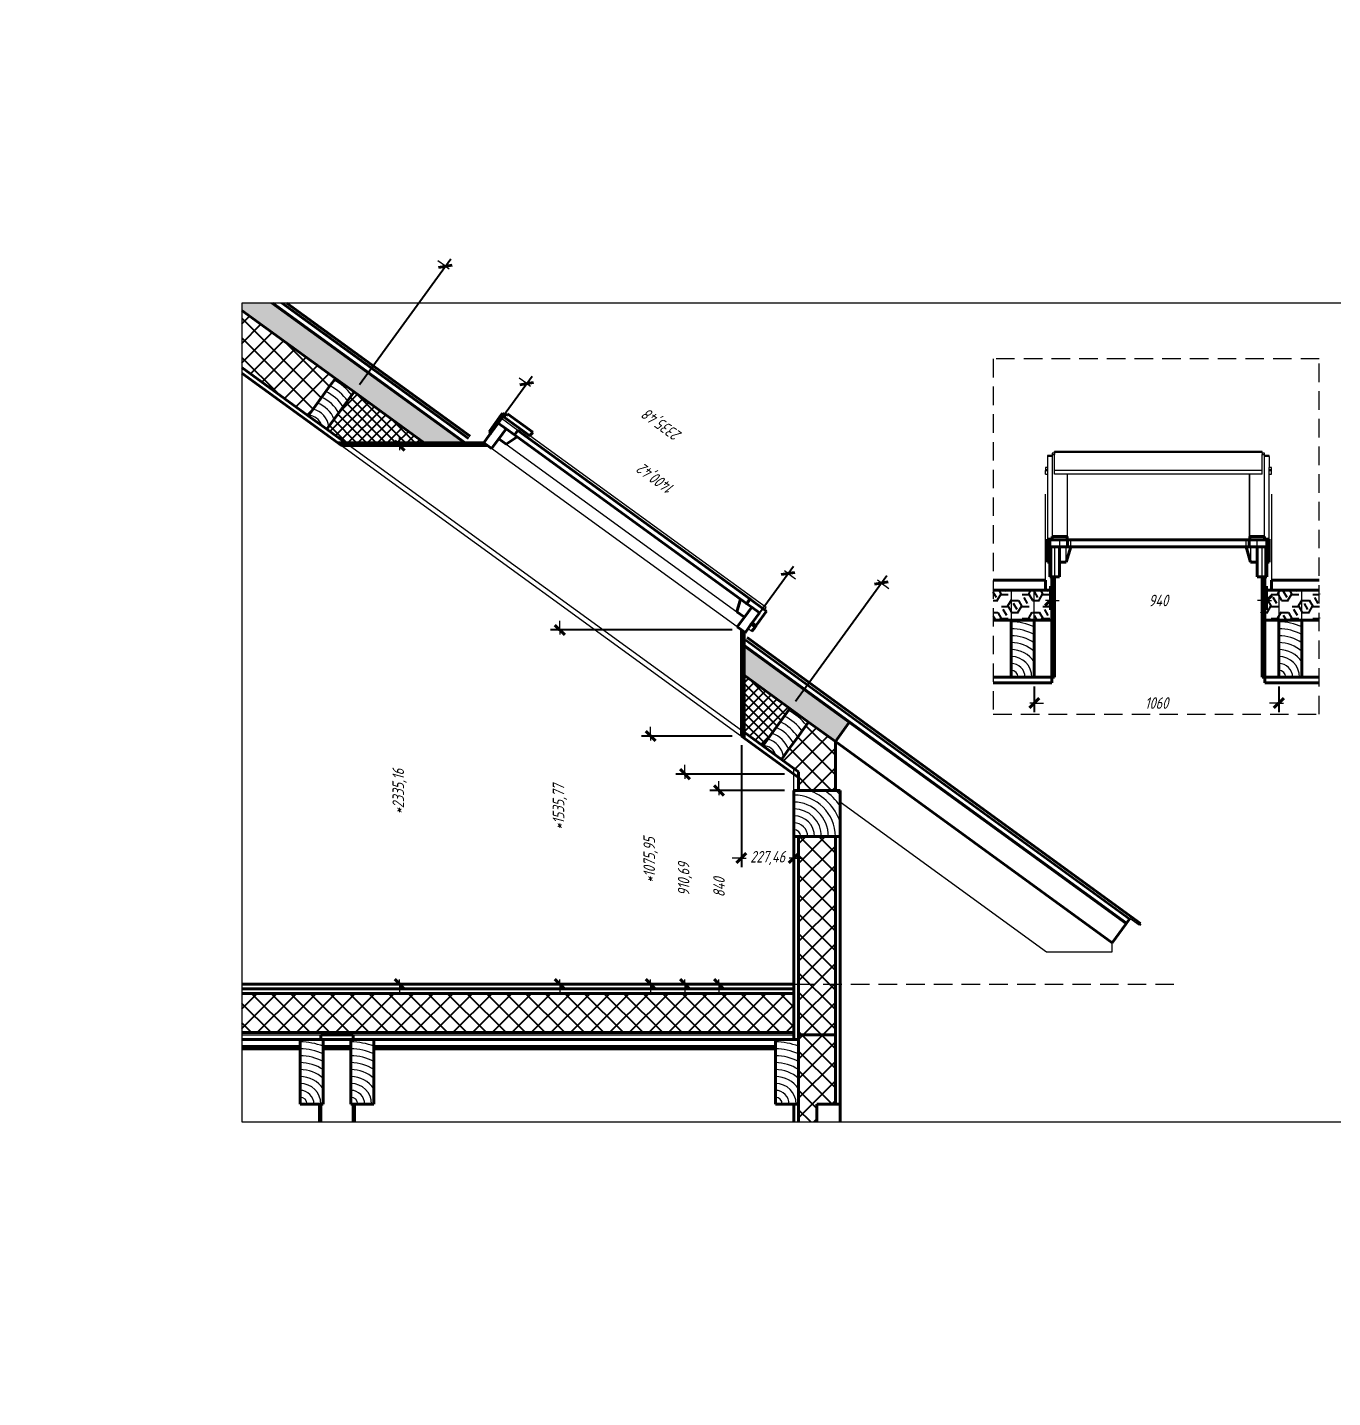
# Model space of a CAD drawing. Header units: millimetres. Extents: x 0 to 6720, y 0 to 297.
# Drawn here: x 6291.4 to 6574.3, y 0 to 297 of the extents above; entities that cross this region are included whole.
import ezdxf

# ---------------------------------------------------------------- set-up
doc = ezdxf.new("R2010")
doc.units = ezdxf.units.MM
for name, pattern in [('K5LT32768', [0]), ('K5LT_BASIC', [0]), ('K5LT_DASHED', [6, 4, -2]), ('K5LT_THIN', [0]), ('K5LT_THIN_INCLUDED_TO_HATCHING', [0])]:
    doc.linetypes.add(name, pattern=pattern)
doc.layers.add('Системный слой', color=7, linetype='Continuous')
doc.styles.add('KDIMTEXTSTYLE', font='GOST_AU.SHX', dxfattribs={"width": 0.96, "oblique": 15, "height": 5})
doc.dimstyles.new('KDIMSTYLE (0.05)', dxfattribs={"dimtxt": 5, "dimasz": 1, "dimexe": 2, "dimexo": 0, "dimgap": 1, "dimtad": 1, "dimlfac": 20, "dimtxsty": 'KDIMTEXTSTYLE', "dimsah": 1, "dimcen": 0, "dimdle": 1, "dimadec": 0, "dimazin": 0, "dimtfac": 0.667, "dimtmove": 0, "dimatfit": 3, "dimfxl": 0, "dimtvp": 1, "dimtolj": 1, "dimtzin": 0, "dimarcsym": 0})
pattern_1 = [(0, (0, 0), (2.25, 1.29904997), [1.5, -3]), (120, (0, 0), (-12.37501028, 18.8360466), [1.5, -3]), (-120, (0, 0), (-6.6e-05, -5.1961143), [1.5, -3])]

# ---------------------------------------------------------------- blocks, each defined once
blk = doc.blocks.new('U214')
at = {"layer": 'Системный слой', "color": 7, "linetype": 'K5LT_DASHED', "lineweight": 18}
for p, q in [((6571.39, 225.13), (6500.76, 225.13)), ((6500.76, 225.13), (6500.76, 148.13)), ((6571.39, 148.13), (6571.39, 225.13)), ((6500.76, 148.13), (6571.39, 148.13))]:
    blk.add_line(p, q, dxfattribs=at)
blk = doc.blocks.new('U215')
at = {"layer": 'Системный слой', "color": 7, "linetype": 'K5LT_THIN', "lineweight": 18}
for radius, start, end in [(10.5, 17.7528, 72.2472), (12, 33.5573, 56.4427), (13.5, 42.2054, 47.7946), (9, 0, 90), (7.5, 0, 90), (6, 0, 90), (4.5, 0, 90), (3, 0, 90), (1.5, 0, 90)]:
    blk.add_arc((6457.54, 121.6), radius, start, end, dxfattribs=at)
blk = doc.blocks.new('U216')
at = {"layer": 'Системный слой', "color": 7, "linetype": 'K5LT_THIN', "lineweight": 18}
for radius, start, end in [(12, 38.1742, 62.2768), (9, 32.6775, 65.0661), (10.5, 35.84, 63.4694), (4.5, 7.3451, 76.5744), (6, 20.9465, 70.733), (7.5, 28.1295, 67.3164), (3, 16.4246, 89.1573)]:
    blk.add_arc((6450.82, 138.32), radius, start, end, dxfattribs=at)
blk = doc.blocks.new('U217')
at = {"layer": 'Системный слой', "color": 7, "linetype": 'K5LT_THIN', "lineweight": 18}
for radius, start, end in [(12, 38.1742, 62.2767), (7.5, 28.1294, 67.3162), (9, 32.6775, 65.0658), (10.5, 35.84, 63.4692), (4.5, 7.345, 76.5738), (6, 20.9462, 70.7326), (3, 16.4245, 89.1572)]:
    blk.add_arc((6352.3, 209.9), radius, start, end, dxfattribs=at)
blk = doc.blocks.new('U218')
at = {"layer": 'Системный слой', "color": 7, "linetype": 'K5LT_THIN', "lineweight": 18}
for radius, start in [(13.5, 68.2615), (12, 65.3757), (10.5, 61.5631), (9, 56.251), (7.5, 48.1897), (6, 33.5573), (4.5, 0), (3, 0), (1.5, 0)]:
    blk.add_arc((6350.54, 63.6), radius, start, 90, dxfattribs=at)
blk = doc.blocks.new('U219')
at = {"layer": 'Системный слой', "color": 7, "linetype": 'K5LT_THIN', "lineweight": 18}
for radius, start in [(13.5, 68.2615), (12, 65.3757), (10.5, 61.5631), (9, 56.251), (7.5, 48.1897), (6, 33.5573), (4.5, 0), (3, 0), (1.5, 0)]:
    blk.add_arc((6361.54, 63.6), radius, start, 90, dxfattribs=at)
blk = doc.blocks.new('U220')
at = {"layer": 'Системный слой', "color": 7, "linetype": 'K5LT_THIN', "lineweight": 18}
for radius, start in [(13.5, 68.2615), (12, 65.3757), (10.5, 61.5631), (9, 56.251), (7.5, 48.1897), (6, 33.5573), (4.5, 0), (3, 0), (1.5, 0)]:
    blk.add_arc((6453.54, 63.6), radius, start, 90, dxfattribs=at)
blk = doc.blocks.new('U221')
at = {"layer": 'Системный слой', "color": 7, "linetype": 'K5LT_THIN', "lineweight": 18}
for radius, start in [(12, 65.3757), (10.5, 61.5631), (9, 56.251), (7.5, 48.1897), (6, 33.5573), (4.5, 0), (3, 0.0001), (1.5, 0.0003)]:
    blk.add_arc((6504.64, 156.14), radius, start, 90, dxfattribs=at)
blk = doc.blocks.new('U222')
at = {"layer": 'Системный слой', "color": 7, "linetype": 'K5LT_THIN', "lineweight": 18}
for radius, start in [(12, 65.3757), (10.5, 61.5631), (9, 56.251), (7.5, 48.1897), (6, 33.5573), (4.5, 0.0001), (3, 0.0001), (1.5, 0.0001)]:
    blk.add_arc((6562.64, 156.14), radius, start, 90, dxfattribs=at)
blk = doc.blocks.new('KDIMARROW_03')
at = {"layer": 'Системный слой', "color": 0, "linetype": 'K5LT_BASIC', "lineweight": 40}
blk.add_line((-1.06, -1.06), (1.06, 1.06), dxfattribs=at)
at = {"layer": 'Системный слой', "color": 0, "linetype": 'K5LT_THIN', "lineweight": 18}
for q in [(-1, 0), (2, 0)]:
    blk.add_line((0, 0), q, dxfattribs=at)

msp = doc.modelspace()

# ---------------------------------------------------------------- hatches: boundary and pattern name
at = {"layer": 'Системный слой'}
h = msp.add_hatch(dxfattribs=at)
h.set_pattern_fill('', style=0, pattern_type=0)
h.set_pattern_definition(pattern_1)
h.paths.add_polyline_path([(6454.49648, 157.12969), (6446.77175, 162.74204), (6446.77175, 156.56169), (6456.69465, 149.35224), (6458.5447, 148.00809), (6460.73975, 146.41329), (6466.5447, 142.19578), (6469.4836, 146.24088)])
h.paths.add_polyline_path([(6362.2226, 217.99021), (6377.40285, 206.96114), (6385.90935, 206.96114), (6344.2203, 237.25), (6337.90339, 237.25), (6337.90339, 235.65915), (6358.17751, 220.92914)])
h = msp.add_hatch(dxfattribs=at)
h.set_pattern_fill('', angle=45, style=0, pattern_type=0)
h.set_pattern_definition([(45, (0, 0), (-2.1213203, 2.1213203), []), (135, (0, 0), (-2.1213203, -2.1213203), [])])
h.paths.add_polyline_path([(6458.5447, 77.60334), (6458.5447, 63.60334), (6458.5447, 59.75), (6462.5447, 59.75), (6462.5447, 63.60334), (6463.5447, 63.60334), (6466.5447, 63.60334), (6466.5447, 78.60334), (6458.5447, 78.60334)])
h.paths.add_polyline_path([(6466.5447, 78.60334), (6466.5447, 121.60334), (6464.0447, 121.60334), (6461.0447, 121.60334), (6458.5447, 121.60334), (6458.5447, 78.60334)])
h.paths.add_polyline_path([(6337.90339, 79.10334), (6457.5447, 79.10334), (6457.5447, 87.60334), (6337.90339, 87.60334)])
h.paths.add_polyline_path([(6458.5447, 143.39208), (6456.03745, 139.94119), (6454.8619, 138.32314), (6457.5447, 136.37396), (6458.5447, 135.64744), (6458.5447, 134.41134), (6458.5447, 131.60334), (6464.1109, 131.60334), (6466.5447, 131.60334), (6466.5447, 142.19578), (6460.73975, 146.41329), (6459.5642, 144.79529)])
h.paths.add_polyline_path([(6358.17751, 220.92914), (6337.90339, 235.65915), (6337.90339, 223.29848), (6352.29965, 212.83898), (6353.47525, 214.45699), (6357.00195, 219.31109)])
h = msp.add_hatch(dxfattribs=at)
h.set_pattern_fill('', angle=45, style=0, pattern_type=0)
h.set_pattern_definition([(45, (0, 0), (-1.06066017, 1.06066017), []), (135, (0, 0), (-1.06066017, -1.06066017), [])])
h.paths.add_polyline_path([(6377.40285, 206.96114), (6362.2226, 217.99021), (6356.34475, 209.90004), (6360.38985, 206.96114)])
h.paths.add_polyline_path([(6450.8168, 141.26209), (6456.69465, 149.35224), (6446.77175, 156.56169), (6446.77175, 144.20099)])
h = msp.add_hatch(dxfattribs=at)
h.set_pattern_fill('', style=0, pattern_type=0)
h.set_pattern_definition(pattern_1)
h.paths.add_polyline_path([(6500.76158, 174.98517), (6500.76158, 168.49578), (6513.44455, 168.49579), (6513.44455, 174.98517)])
h = msp.add_hatch(dxfattribs=at)
h.set_pattern_fill('', style=0, pattern_type=0)
h.set_pattern_definition(pattern_1)
h.paths.add_polyline_path([(6558.76158, 174.98518), (6558.76158, 168.49579), (6571.44455, 168.4958), (6571.44455, 174.98518)])

# ---------------------------------------------------------------- linework, layer by layer
at = {"layer": 'Системный слой', "color": 7, "linetype": 'K5LT_THIN_INCLUDED_TO_HATCHING', "lineweight": 18}
for p, q in [((6580.40339, 237.25), (6337.90339, 237.25)), ((6337.90339, 237.25), (6337.90339, 59.75)), ((6337.90339, 59.75), (6580.40339, 59.75))]:
    msp.add_line(p, q, dxfattribs=at)
at = {"layer": 'Системный слой', "color": 5, "linetype": 'K5LT_BASIC', "lineweight": 40}
for p, q in [((6358.17751, 220.92914), (6337.90339, 235.65915)), ((6344.64564, 237.25), (6386.3347, 206.96114)), ((6386.3347, 206.96114), (6346.71835, 235.7441)), ((6347.62294, 237.25), (6387.3633, 208.37694)), ((6337.90339, 223.29848), (6352.29965, 212.83898)), ((6359.51438, 206.36114), (6337.90339, 222.06243)), ((6357.00195, 219.31109), (6358.17751, 220.92914)), ((6362.2226, 217.99021), (6358.17751, 220.92914)), ((6357.00195, 219.31109), (6353.47525, 214.45699)), ((6362.2226, 217.99021), (6356.34475, 209.90004)), ((6377.40285, 206.96114), (6362.2226, 217.99021)), ((6352.29965, 212.83898), (6353.47525, 214.45699)), ((6352.29965, 212.83898), (6356.34475, 209.90004)), ((6393.76565, 212.50139), (6391.64964, 209.58896)), ((6391.86922, 209.05857), (6393.4648, 211.23669)), ((6393.4648, 211.23669), (6391.8778, 209.05234)), ((6394.17015, 212.20749), (6393.4648, 211.23669)), ((6393.4648, 211.23669), (6395.16375, 210.00234)), ((6394.1183, 212.98679), (6393.76565, 212.50139)), ((6394.4122, 213.39134), (6394.1183, 212.98679)), ((6394.52285, 212.69294), (6394.17015, 212.20749)), ((6394.4122, 213.39134), (6395.22125, 212.80354)), ((6400.34775, 208.46089), (6394.52285, 212.69294)), ((6395.22125, 212.80354), (6395.5151, 213.20804)), ((6395.5151, 213.20804), (6400.93555, 209.26989)), ((6356.34475, 209.90004), (6360.38985, 206.96114)), ((6391.01233, 207.88883), (6391.60331, 208.69557)), ((6391.4733, 209.34624), (6391.64964, 209.58896)), ((6391.86922, 209.05857), (6391.4733, 209.34624)), ((6391.60331, 208.69557), (6391.75103, 208.89723)), ((6391.75103, 208.89723), (6391.86922, 209.05857)), ((6391.8778, 209.05234), (6391.86922, 209.05857)), ((6393.57675, 207.81799), (6395.16375, 210.00234)), ((6395.16375, 210.00234), (6397.0245, 208.65044)), ((6397.5908, 208.23899), (6395.20875, 206.63229)), ((6397.0245, 208.65044), (6397.72985, 209.62124)), ((6397.0245, 208.65044), (6397.5908, 208.23899)), ((6445.97, 173.08944), (6397.5908, 208.23899)), ((6397.72985, 209.62124), (6447.9698, 173.11979)), ((6400.93555, 209.26989), (6400.34775, 208.46089)), ((6360.38985, 206.96114), (6358.68855, 206.96114)), ((6391.15855, 206.36114), (6359.51438, 206.36114)), ((6361.21565, 206.36114), (6360.38985, 206.96114)), ((6360.38985, 206.96114), (6377.40285, 206.96114)), ((6385.90935, 206.96114), (6377.40285, 206.96114)), ((6386.3347, 206.96114), (6385.90935, 206.96114)), ((6386.3347, 206.96114), (6390.33275, 206.96114)), ((6390.33275, 206.96114), (6391.01233, 207.88883)), ((6390.33275, 206.96114), (6390.34957, 206.94892)), ((6390.34957, 206.94892), (6391.15855, 206.36114)), ((6392.0485, 205.71454), (6391.15855, 206.36114)), ((6393.57675, 207.81799), (6392.0485, 205.71454)), ((6395.20875, 206.63229), (6393.57675, 207.81799)), ((6512.54455, 181.10368), (6512.54455, 186.04794)), ((6512.54455, 186.04794), (6513.04455, 186.04794)), ((6513.04455, 186.04794), (6513.54455, 186.04794)), ((6515.14455, 185.92432), (6513.04455, 185.92432)), ((6513.04455, 185.92432), (6513.04455, 184.44106)), ((6513.04455, 181.10368), (6513.04455, 184.44106)), ((6513.04455, 184.44106), (6513.44455, 184.44106)), ((6513.44455, 184.44106), (6514.04455, 184.44106)), ((6513.54455, 186.04794), (6513.54455, 186.666)), ((6513.54455, 186.666), (6516.74455, 186.666)), ((6514.04455, 184.44106), (6515.14455, 184.44106)), ((6516.74455, 185.92432), (6515.14455, 185.92432)), ((6515.14455, 181.10369), (6515.14455, 184.44106)), ((6515.14455, 184.44106), (6516.56185, 184.44106)), ((6517.54455, 184.44106), (6516.56185, 181.10369)), ((6516.56185, 184.44106), (6516.84455, 184.44106)), ((6516.74455, 186.666), (6516.74455, 185.92432)), ((6516.84455, 184.44106), (6516.84455, 185.92433)), ((6516.84455, 185.92433), (6517.54455, 185.92433)), ((6516.84455, 184.44106), (6517.54455, 184.44106)), ((6517.54455, 185.92433), (6555.54455, 185.92433)), ((6555.54455, 184.44106), (6517.54455, 184.44106)), ((6555.54455, 185.92433), (6556.24455, 185.92433)), ((6556.52725, 181.10369), (6555.54455, 184.44106)), ((6555.54455, 184.44106), (6556.24455, 184.44106)), ((6556.24455, 185.92433), (6556.24455, 184.44106)), ((6556.24455, 184.44106), (6556.52725, 184.44106)), ((6556.34455, 185.92432), (6556.34455, 186.666)), ((6556.34455, 186.666), (6559.54455, 186.666)), ((6557.94455, 185.92432), (6556.34455, 185.92432)), ((6556.52725, 184.44106), (6557.94455, 184.44106)), ((6560.04455, 185.92432), (6557.94455, 185.92432)), ((6557.94455, 184.44106), (6557.94455, 181.10369)), ((6557.94455, 184.44106), (6559.04455, 184.44106)), ((6559.04455, 184.44106), (6559.64455, 184.44106)), ((6559.54455, 186.666), (6559.54455, 186.04794)), ((6559.54455, 186.04794), (6560.04455, 186.04794)), ((6559.64455, 184.44106), (6560.04455, 184.44106)), ((6560.04455, 186.04794), (6560.54455, 186.04794)), ((6560.04455, 184.44106), (6560.04455, 185.92432)), ((6560.04455, 184.44106), (6560.04455, 181.10368)), ((6560.54455, 186.04794), (6560.54455, 181.10368)), ((6513.04455, 181.10368), (6512.54455, 181.10368)), ((6513.04455, 177.8899), (6513.04455, 181.10368)), ((6516.56185, 181.10369), (6515.14455, 181.10369)), ((6515.14455, 181.10369), (6515.14455, 177.8899)), ((6557.94455, 181.10369), (6556.52725, 181.10369)), ((6557.94455, 177.8899), (6557.94455, 181.10369)), ((6560.54455, 181.10368), (6560.04455, 181.10368)), ((6560.04455, 181.10368), (6560.04455, 177.8899)), ((6500.76158, 177.14827), (6512.04455, 177.14828)), ((6512.04455, 174.98516), (6512.04455, 177.14828)), ((6513.44455, 177.8899), (6513.04455, 177.8899)), ((6513.44455, 177.8899), (6514.04455, 177.8899)), ((6513.44455, 177.8899), (6513.44455, 174.98517)), ((6514.04455, 177.8899), (6514.04455, 156.13512)), ((6515.14455, 177.8899), (6514.04455, 177.8899)), ((6559.04455, 177.8899), (6557.94455, 177.8899)), ((6559.04455, 156.13512), (6559.04455, 177.8899)), ((6559.04455, 177.8899), (6559.64455, 177.8899)), ((6559.64455, 174.98517), (6559.64455, 177.8899)), ((6560.04455, 177.8899), (6559.64455, 177.8899)), ((6561.04455, 177.14828), (6571.39455, 177.14827)), ((6561.04455, 174.98516), (6561.04455, 177.14828)), ((6445.17805, 170.32744), (6445.97, 173.08944)), ((6445.97, 173.08944), (6447.26445, 172.14899)), ((6447.26445, 172.14899), (6447.9698, 173.11979)), ((6448.0507, 173.06099), (6447.34535, 172.09019)), ((6447.9698, 173.11979), (6448.0507, 173.06099)), ((6451.20585, 170.76864), (6448.0507, 173.06099)), ((6500.76158, 174.98516), (6504.64455, 174.98517)), ((6512.04455, 174.98516), (6500.76158, 174.98516)), ((6504.64455, 174.98517), (6509.64455, 174.98517)), ((6509.64455, 174.98517), (6513.44455, 174.98517)), ((6513.44455, 174.98517), (6513.44455, 168.49581)), ((6559.64455, 174.98517), (6562.64455, 174.98517)), ((6559.64455, 174.98517), (6559.64455, 168.49581)), ((6571.39455, 174.98516), (6561.04455, 174.98516)), ((6562.64455, 174.98517), (6567.64455, 174.98517)), ((6567.64455, 174.98517), (6571.39455, 174.98516)), ((6446.81005, 169.14174), (6445.17805, 170.32744)), ((6448.39705, 171.32609), (6446.81005, 169.14174)), ((6447.26445, 172.14899), (6447.34535, 172.09019)), ((6448.39705, 171.32609), (6447.34535, 172.09019)), ((6448.39705, 171.32609), (6450.096, 170.09174)), ((6448.509, 167.90739), (6450.096, 170.09174)), ((6449.49435, 167.56229), (6451.61035, 170.47474)), ((6451.20585, 170.76864), (6451.61035, 170.47474)), ((6445.2818, 167.03829), (6446.81005, 169.14174)), ((6446.17175, 166.39174), (6445.2818, 167.03829)), ((6446.17175, 143.40087), (6446.17175, 166.39174)), ((6446.17175, 166.39174), (6446.77175, 165.95579)), ((6446.98075, 165.80394), (6447.6567, 166.7343)), ((6448.24448, 167.54333), (6447.6567, 166.7343)), ((6448.39142, 167.74558), (6448.24448, 167.54333)), ((6448.509, 167.90739), (6448.39142, 167.74558)), ((6448.4657, 166.14654), (6449.0535, 166.95554)), ((6449.318, 167.31959), (6448.509, 167.90739)), ((6449.0535, 166.95554), (6449.20045, 167.15779)), ((6449.20045, 167.15779), (6449.318, 167.31959)), ((6449.318, 167.31959), (6449.49435, 167.56229)), ((6504.64455, 168.49578), (6500.76158, 168.49578)), ((6504.64455, 168.49578), (6509.64455, 168.49579)), ((6504.64455, 156.13511), (6504.64455, 168.49578)), ((6513.44455, 168.49581), (6509.64455, 168.49579)), ((6509.64455, 168.49579), (6509.64455, 156.1351)), ((6513.44455, 168.49581), (6513.44455, 156.13511)), ((6559.64455, 156.13511), (6559.64455, 168.49581)), ((6562.64455, 168.49579), (6559.64455, 168.49581)), ((6562.64455, 168.49579), (6567.64455, 168.49578)), ((6562.64455, 156.1351), (6562.64455, 168.49579)), ((6567.64455, 168.49578), (6567.64455, 156.13511)), ((6571.39455, 168.49578), (6567.64455, 168.49578)), ((6446.77175, 165.95579), (6446.98075, 165.80394)), ((6446.77175, 165.95579), (6446.77175, 163.05104)), ((6447.4371, 164.73074), (6532.68155, 102.79699)), ((6529.6304, 102.85069), (6446.40845, 163.31499)), ((6446.77175, 162.74204), (6446.77175, 163.05104)), ((6446.77175, 163.05104), (6529.6304, 102.85069)), ((6446.77175, 156.56169), (6446.77175, 162.74204)), ((6446.77175, 156.56169), (6446.77175, 144.20099)), ((6446.77175, 156.56169), (6456.69465, 149.35224)), ((6500.76158, 156.13511), (6504.64455, 156.13511)), ((6513.44455, 154.89902), (6500.76158, 154.89902)), ((6509.64455, 156.1351), (6504.64455, 156.13511)), ((6509.64455, 156.1351), (6513.44455, 156.13511)), ((6514.04455, 156.13512), (6513.44455, 156.13511)), ((6513.44455, 156.13511), (6513.44455, 154.89902)), ((6559.64455, 156.13511), (6559.04455, 156.13512)), ((6559.64455, 154.89902), (6559.64455, 156.13511)), ((6559.64455, 156.13511), (6562.64455, 156.1351)), ((6571.39455, 154.89904), (6559.64455, 154.89902)), ((6567.64455, 156.13511), (6562.64455, 156.1351)), ((6567.64455, 156.13511), (6571.39455, 156.13511)), ((6450.8168, 141.26209), (6456.69465, 149.35224)), ((6458.5447, 148.00809), (6456.69465, 149.35224)), ((6458.5447, 148.00809), (6460.73975, 146.41329)), ((6460.73975, 146.41329), (6459.5642, 144.79529)), ((6460.73975, 146.41329), (6466.5447, 142.19578)), ((6469.4836, 146.24088), (6466.5447, 142.19578)), ((6446.77175, 144.20099), (6446.17175, 144.63694)), ((6457.5447, 135.13788), (6446.17175, 143.40087)), ((6446.77175, 142.96494), (6446.77175, 144.20099)), ((6446.77175, 144.20099), (6450.8168, 141.26209)), ((6456.03745, 139.94119), (6458.5447, 143.39208)), ((6458.5447, 143.39208), (6459.5642, 144.79529)), ((6454.8619, 138.32314), (6450.8168, 141.26209)), ((6456.03745, 139.94119), (6454.8619, 138.32314)), ((6466.5447, 142.19578), (6466.5447, 131.60334)), ((6526.54455, 98.60334), (6466.5447, 142.19578)), ((6454.8619, 138.32314), (6457.5447, 136.37396)), ((6457.5447, 136.37396), (6458.5447, 135.64744)), ((6458.5447, 134.41134), (6457.5447, 135.13788)), ((6458.5447, 135.64744), (6458.5447, 134.41134)), ((6458.5447, 131.60334), (6458.5447, 134.41134)), ((6457.5447, 131.60334), (6457.5447, 131.10334)), ((6457.5447, 131.60334), (6458.5447, 131.60334)), ((6457.5447, 121.60334), (6457.5447, 131.10334)), ((6464.1109, 131.60334), (6458.5447, 131.60334)), ((6464.1109, 131.60334), (6466.5447, 131.60334)), ((6466.5447, 131.60334), (6467.5447, 131.60334)), ((6467.5447, 131.60334), (6467.5447, 131.10334)), ((6467.5447, 131.10334), (6467.5447, 129.10854)), ((6467.5447, 121.60334), (6467.5447, 129.10854)), ((6457.5447, 121.60334), (6458.5447, 121.60334)), ((6457.5447, 121.60334), (6457.5447, 89.60334)), ((6461.0447, 121.60334), (6458.5447, 121.60334)), ((6458.5447, 78.60334), (6458.5447, 121.60334)), ((6461.0447, 121.60334), (6464.0447, 121.60334)), ((6466.5447, 121.60334), (6464.0447, 121.60334)), ((6467.5447, 121.60334), (6466.5447, 121.60334)), ((6466.5447, 121.60334), (6466.5447, 78.60334)), ((6467.5447, 121.60334), (6467.5447, 63.60334)), ((6529.48345, 102.64844), (6526.54455, 98.60334)), ((6529.6304, 102.85069), (6529.48345, 102.64844)), ((6530.2182, 103.65969), (6529.6304, 102.85069)), ((6530.36515, 103.86194), (6530.2182, 103.65969)), ((6532.68155, 102.79699), (6532.3877, 102.39249)), ((6337.90339, 89.60334), (6457.5447, 89.60334)), ((6457.5447, 89.60334), (6457.5447, 88.60334)), ((6457.5447, 88.60334), (6337.90339, 88.60334)), ((6457.5447, 87.60334), (6337.90339, 87.60334)), ((6457.5447, 88.60334), (6457.5447, 87.60334)), ((6457.5447, 87.60334), (6457.5447, 79.10334)), ((6337.90339, 79.10334), (6457.5447, 79.10334)), ((6337.90339, 77.60334), (6350.5447, 77.60334)), ((6350.5447, 77.60334), (6355.0447, 77.60334)), ((6350.5447, 76.10334), (6350.5447, 77.60334)), ((6355.0447, 78.60334), (6362.0447, 78.60334)), ((6355.0447, 77.60334), (6355.0447, 78.60334)), ((6355.0447, 77.60334), (6355.5447, 77.60334)), ((6361.5447, 77.60334), (6355.5447, 77.60334)), ((6355.5447, 77.60334), (6355.5447, 76.10334)), ((6361.5447, 77.60334), (6362.0447, 77.60334)), ((6361.5447, 76.10334), (6361.5447, 77.60334)), ((6362.0447, 77.60334), (6362.0447, 78.60334)), ((6362.0447, 77.60334), (6366.5447, 77.60334)), ((6366.5447, 77.60334), (6366.5447, 76.10334)), ((6366.5447, 77.60334), (6453.5447, 77.60334)), ((6453.5447, 77.60334), (6457.5447, 77.60334)), ((6453.5447, 76.10334), (6453.5447, 77.60334)), ((6457.5447, 79.10334), (6457.5447, 78.60334)), ((6457.5447, 78.60334), (6457.5447, 77.60334)), ((6458.5447, 77.60334), (6457.5447, 77.60334)), ((6458.5447, 78.60334), (6466.5447, 78.60334)), ((6458.5447, 77.60334), (6458.5447, 78.60334)), ((6458.5447, 63.60334), (6458.5447, 77.60334)), ((6466.5447, 78.60334), (6466.5447, 63.60334)), ((6337.90339, 76.10334), (6350.5447, 76.10334)), ((6350.5447, 75.60334), (6337.90339, 75.60334)), ((6350.5447, 75.60334), (6350.5447, 76.10334)), ((6350.5447, 63.60334), (6350.5447, 75.60334)), ((6355.5447, 76.10334), (6355.5447, 75.60334)), ((6355.5447, 76.10334), (6361.5447, 76.10334)), ((6355.5447, 75.60334), (6355.5447, 63.60334)), ((6361.5447, 75.60334), (6355.5447, 75.60334)), ((6361.5447, 75.60334), (6361.5447, 76.10334)), ((6361.5447, 63.60334), (6361.5447, 75.60334)), ((6366.5447, 76.10334), (6366.5447, 75.60334)), ((6366.5447, 76.10334), (6453.5447, 76.10334)), ((6366.5447, 75.60334), (6366.5447, 63.60334)), ((6453.5447, 75.60334), (6366.5447, 75.60334)), ((6453.5447, 75.60334), (6453.5447, 76.10334)), ((6453.5447, 63.60334), (6453.5447, 75.60334)), ((6354.5447, 63.60334), (6350.5447, 63.60334)), ((6355.0447, 63.60334), (6354.5447, 63.60334)), ((6355.5447, 63.60334), (6355.0447, 63.60334)), ((6355.0447, 59.75), (6355.0447, 63.60334)), ((6362.0447, 63.60334), (6361.5447, 63.60334)), ((6362.0447, 63.60334), (6362.5447, 63.60334)), ((6362.0447, 63.60334), (6362.0447, 59.75)), ((6366.5447, 63.60334), (6362.5447, 63.60334)), ((6457.5447, 63.60334), (6453.5447, 63.60334)), ((6457.5447, 63.60334), (6458.5447, 63.60334)), ((6457.5447, 63.60334), (6457.5447, 59.75)), ((6458.5447, 59.75), (6458.5447, 63.60334)), ((6462.5447, 63.60334), (6462.5447, 59.75)), ((6463.5447, 63.60334), (6462.5447, 63.60334)), ((6463.5447, 63.60334), (6466.5447, 63.60334)), ((6466.5447, 63.60334), (6467.5447, 63.60334)), ((6467.5447, 63.60334), (6467.5447, 59.75))]:
    msp.add_line(p, q, dxfattribs=at)
at = {"layer": 'Системный слой', "color": 7, "linetype": 'K5LT32768', "lineweight": 18}
for p, q in [((6385.90935, 206.96114), (6344.2203, 237.25)), ((6386.9225, 207.77019), (6346.347, 237.25)), ((6387.0694, 207.97244), (6346.7723, 237.25)), ((6393.76565, 212.50139), (6394.17015, 212.20749)), ((6394.1183, 212.98679), (6394.52285, 212.69294)), ((6397.72985, 209.62124), (6394.17015, 212.20749)), ((6391.0255, 207.87926), (6391.6133, 208.68831)), ((6391.60331, 208.69557), (6391.6133, 208.68831)), ((6391.6133, 208.68831), (6391.76023, 208.89054)), ((6391.75103, 208.89723), (6391.76023, 208.89054)), ((6391.76023, 208.89054), (6391.8778, 209.05234)), ((6451.55855, 171.25404), (6400.34775, 208.46089)), ((6358.68855, 206.96114), (6446.77175, 142.96494)), ((6361.21565, 206.36114), (6446.17175, 144.63694)), ((6391.0255, 207.87926), (6390.34957, 206.94892)), ((6391.01233, 207.88883), (6391.0255, 207.87926)), ((6445.2818, 167.03829), (6392.0485, 205.71454)), ((6395.20875, 206.63229), (6445.17805, 170.32744)), ((6514.04455, 204.91606), (6514.04455, 205.09936)), ((6559.04455, 205.09936), (6514.04455, 205.09936)), ((6559.04455, 204.91606), (6559.04455, 205.09936)), ((6513.04455, 204.20941), (6512.54455, 204.20941)), ((6512.54455, 204.20941), (6512.54455, 203.99641)), ((6513.04455, 203.99641), (6512.54455, 203.99641)), ((6512.54455, 203.99641), (6512.54455, 201.59086)), ((6513.54455, 204.20941), (6513.04455, 204.20941)), ((6513.04455, 204.20941), (6513.04455, 203.99641)), ((6513.54455, 203.99641), (6513.04455, 203.99641)), ((6514.04455, 204.69481), (6513.54455, 204.69481)), ((6513.54455, 204.69481), (6513.54455, 204.40096)), ((6513.54455, 204.40096), (6514.04455, 204.40096)), ((6513.54455, 204.40096), (6513.54455, 204.20941)), ((6513.54455, 204.20941), (6513.54455, 203.99641)), ((6513.54455, 203.99641), (6513.54455, 186.666)), ((6514.04455, 204.91606), (6559.04455, 204.91606)), ((6514.04455, 204.91606), (6514.04455, 204.69481)), ((6514.04455, 204.69481), (6514.04455, 204.40096)), ((6514.04455, 200.97791), (6514.04455, 204.40096)), ((6559.04455, 204.69481), (6559.04455, 204.91606)), ((6559.54455, 204.69481), (6559.04455, 204.69481)), ((6559.04455, 204.69481), (6559.04455, 204.40096)), ((6559.04455, 204.40096), (6559.54455, 204.40096)), ((6559.04455, 200.97791), (6559.04455, 204.40096)), ((6559.54455, 204.40096), (6559.54455, 204.69481)), ((6559.54455, 204.20941), (6559.54455, 204.40096)), ((6560.04455, 204.20941), (6559.54455, 204.20941)), ((6559.54455, 203.99642), (6559.54455, 204.20941)), ((6559.54455, 186.666), (6559.54455, 203.99642)), ((6560.04455, 203.99641), (6559.54455, 203.99642)), ((6560.04455, 203.99641), (6560.04455, 204.20941)), ((6560.54455, 204.20941), (6560.04455, 204.20941)), ((6560.54455, 203.99641), (6560.04455, 203.99641)), ((6560.54455, 203.99641), (6560.54455, 204.20941)), ((6560.54455, 203.99641), (6560.54455, 201.59086)), ((6512.54455, 201.59086), (6512.04455, 201.59086)), ((6512.04455, 201.59086), (6512.04455, 201.18636)), ((6512.04455, 201.18636), (6512.54455, 201.18636)), ((6512.04455, 201.18636), (6512.04455, 200.98411)), ((6512.04455, 200.98411), (6512.54455, 200.98411)), ((6512.04455, 200.17506), (6512.04455, 200.98411)), ((6512.04455, 200.17506), (6512.54455, 200.17506)), ((6512.54455, 201.59086), (6512.54455, 201.18636)), ((6512.54455, 201.18636), (6512.54455, 200.98411)), ((6512.54455, 200.98411), (6512.54455, 200.17506)), ((6512.54455, 200.17506), (6512.54455, 186.04794)), ((6514.04455, 200.16891), (6514.04455, 200.97791)), ((6559.04455, 200.97791), (6514.04455, 200.97791)), ((6516.74455, 200.16891), (6514.04455, 200.16891)), ((6516.74455, 200.16891), (6516.74455, 186.666)), ((6516.84455, 200.16891), (6516.74455, 200.16891)), ((6516.84455, 185.92433), (6516.84455, 200.16891)), ((6556.24455, 200.16891), (6516.84455, 200.16891)), ((6556.24455, 200.16891), (6556.24455, 185.92433)), ((6556.34455, 200.16891), (6556.24455, 200.16891)), ((6556.34455, 186.666), (6556.34455, 200.16891)), ((6559.04455, 200.16891), (6556.34455, 200.16891)), ((6559.04455, 200.16891), (6559.04455, 200.97791)), ((6561.04455, 201.59086), (6560.54455, 201.59086)), ((6560.54455, 201.18636), (6560.54455, 201.59086)), ((6560.54455, 201.18636), (6561.04455, 201.18636)), ((6560.54455, 200.98411), (6560.54455, 201.18636)), ((6560.54455, 200.98411), (6561.04455, 200.98411)), ((6560.54455, 200.17506), (6560.54455, 200.98411)), ((6560.54455, 200.17506), (6561.04455, 200.17506)), ((6560.54455, 186.04794), (6560.54455, 200.17506)), ((6561.04455, 201.18636), (6561.04455, 201.59086)), ((6561.04455, 200.98411), (6561.04455, 201.18636)), ((6561.04455, 200.17506), (6561.04455, 200.98411)), ((6512.04455, 177.14828), (6512.04455, 195.84884)), ((6561.04455, 195.84884), (6561.04455, 177.14828)), ((6513.04455, 185.92432), (6513.04455, 186.04794)), ((6513.44455, 177.8899), (6513.44455, 184.44106)), ((6514.04455, 184.44106), (6514.04455, 177.8899)), ((6515.14455, 185.92432), (6515.14455, 184.44106)), ((6516.56185, 181.10369), (6516.56185, 184.44106)), ((6517.54455, 184.44106), (6517.54455, 185.92433)), ((6555.54455, 184.44106), (6555.54455, 185.92433)), ((6556.52725, 184.44106), (6556.52725, 181.10369)), ((6557.94455, 184.44106), (6557.94455, 185.92432)), ((6559.04455, 177.8899), (6559.04455, 184.44106)), ((6559.64455, 184.44106), (6559.64455, 177.8899)), ((6560.04455, 186.04794), (6560.04455, 185.92432)), ((6504.64455, 174.98517), (6504.64455, 168.49578)), ((6509.64455, 168.49579), (6509.64455, 174.98517)), ((6562.64455, 174.98517), (6562.64455, 168.49579)), ((6567.64455, 168.49578), (6567.64455, 174.98517)), ((6451.20585, 170.76864), (6451.55855, 171.25404)), ((6447.6567, 166.7343), (6448.4657, 166.14654)), ((6448.24448, 167.54333), (6449.0535, 166.95554)), ((6448.39142, 167.74558), (6449.20045, 167.15779)), ((6530.2182, 103.65969), (6446.99625, 164.12399)), ((6447.1432, 164.32624), (6530.36515, 103.86194)), ((6529.48345, 102.64844), (6446.77175, 162.74204)), ((6457.5447, 135.13788), (6457.5447, 136.37396)), ((6457.5447, 131.60334), (6457.5447, 135.13788)), ((6467.5447, 129.10854), (6512.2843, 96.60334)), ((6532.3877, 102.39249), (6530.36515, 103.86194)), ((6526.54455, 96.60334), (6526.54455, 98.60334)), ((6512.2843, 96.60334), (6526.54455, 96.60334)), ((6337.90339, 78.60334), (6355.0447, 78.60334)), ((6362.0447, 78.60334), (6457.5447, 78.60334)), ((6354.5447, 63.60334), (6354.5447, 59.75)), ((6362.5447, 59.75), (6362.5447, 63.60334))]:
    msp.add_line(p, q, dxfattribs=at)
at = {"layer": 'Системный слой', "color": 7, "linetype": 'K5LT_DASHED', "lineweight": 18}
msp.add_line((6337.90339, 89.60334), (6540.40339, 89.60334), dxfattribs=at)

# ---------------------------------------------------------------- block references
at = {"layer": 'Системный слой'}
for name in ['U214', 'U217', 'U221', 'U222', 'U216', 'U215', 'U218', 'U219', 'U220']:
    msp.add_blockref(name, (0, 0), dxfattribs=at)

# ---------------------------------------------------------------- dimensions: what is measured, and where the dimension line sits
at = {"layer": 'Системный слой', "color": 7}
for base, p1, p2, angle, location, override in [((6382.00983, 245.225), (6456.69465, 149.35224), (6362.2226, 217.99021), 143.9999968, (6429.24586, 210.90601), {"dimexo": 2, "dimpost": '\\H2.5;\\W0.965;\\Q15;<>', "dimblk1": 'KDIMARROW_03', "dimblk2": 'KDIMARROW_03', "dimse1": 0, "dimse2": 0, "dimclrt": 7, "dimtolj": 1}), ((6399.65389, 219.79059), (6446.98075, 165.80394), (6390.33275, 206.96114), 143.9999875, (6427.97789, 199.21199), {"dimexo": 2, "dimpost": '\\H2.5;\\W0.965;\\Q15;<>', "dimblk1": 'KDIMARROW_03', "dimblk2": 'KDIMARROW_03', "dimse1": 0, "dimse2": 0, "dimclrt": 7, "dimtolj": 1}), ((6372.09134, 206.36114), (6337.90339, 89.60334), (6359.51438, 206.36114), 90, (6372.09134, 131.36114), {"dimexo": 2, "dimpost": '\\H2.5;\\W0.965;\\Q15;\\Q15;*\\H2.5;\\W0.965;\\Q15;<>', "dimblk1": 'KDIMARROW_03', "dimblk2": 'KDIMARROW_03', "dimse1": 0, "dimse2": 0, "dimclrt": 7, "dimtolj": 1}), ((6406.82461, 166.39174), (6457.5447, 89.60334), (6446.17175, 166.39174), 90, (6406.82461, 127.99754), {"dimexo": 2, "dimpost": '\\H2.5;\\W0.965;\\Q15;\\Q15;*\\H2.5;\\W0.965;\\Q15;<>', "dimblk1": 'KDIMARROW_03', "dimblk2": 'KDIMARROW_03', "dimse1": 0, "dimse2": 0, "dimclrt": 7, "dimtolj": 1}), ((6426.49034, 143.40087), (6457.5447, 89.60334), (6446.17175, 143.40087), 90, (6426.49034, 116.5021), {"dimexo": 2, "dimpost": '\\H2.5;\\W0.965;\\Q15;\\Q15;*\\H2.5;\\W0.965;\\Q15;<>', "dimblk1": 'KDIMARROW_03', "dimblk2": 'KDIMARROW_03', "dimse1": 0, "dimse2": 0, "dimclrt": 7, "dimtolj": 1}), ((6433.9371, 135.13788), (6457.5447, 89.60334), (6457.5447, 135.13788), 90, (6433.9371, 112.37061), {"dimexo": 2, "dimpost": '\\H2.5;\\W0.965;\\Q15;<>', "dimblk1": 'KDIMARROW_03', "dimblk2": 'KDIMARROW_03', "dimse1": 0, "dimse2": 0, "dimclrt": 7, "dimtolj": 1}), ((6441.31106, 131.60334), (6457.5447, 89.60334), (6457.5447, 131.60334), 90, (6441.31106, 110.60334), {"dimexo": 2, "dimpost": '\\H2.5;\\W0.965;\\Q15;<>', "dimblk1": 'KDIMARROW_03', "dimblk2": 'KDIMARROW_03', "dimse1": 0, "dimse2": 0, "dimclrt": 7, "dimtolj": 1})]:
    msp.add_linear_dim(base=base, p1=p1, p2=p2, angle=angle, location=location, dimstyle='KDIMSTYLE (0.05)', override=override, dxfattribs=at).render()
for base, p1, p2, location in [((6513.04455, 172.78101), (6560.04455, 177.8899), (6513.04455, 177.8899), (6536.54455, 172.78101)), ((6509.64455, 150.54706), (6562.64455, 156.1351), (6509.64455, 156.1351), (6536.14455, 150.54706)), ((6457.5447, 116.94359), (6446.17175, 143.40087), (6457.5447, 131.60334), (6451.85822, 116.94359))]:
    msp.add_linear_dim(base=base, p1=p1, p2=p2, location=location, dimstyle='KDIMSTYLE (0.05)', override={"dimexo": 2, "dimpost": '\\H2.5;\\W0.965;\\Q15;<>', "dimblk1": 'KDIMARROW_03', "dimblk2": 'KDIMARROW_03', "dimse1": 0, "dimse2": 0, "dimclrt": 7, "dimtolj": 1}, dxfattribs=at).render()

doc.saveas('drawing.dxf')
